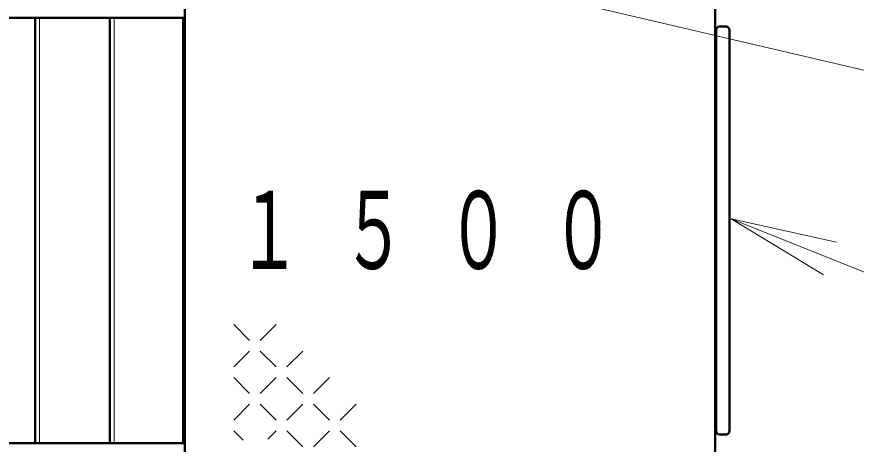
# Model space of a CAD drawing. Units: millimetres on the paper. Extents: x -385 to 0, y -594 to 267.
# Drawn here: x -216.77 to -193.11, y 146.23 to 158.29 of the extents above; entities that cross this region are included whole.
import ezdxf

# ---------------------------------------------------------------- set-up
doc = ezdxf.new("R2010")
doc.units = ezdxf.units.MM
doc.layers.add('LY_1', color=140, linetype='Continuous', lineweight=50)
doc.styles.add('ＭＳ ゴシック', font='')
doc.styles.get('ＭＳ ゴシック').set_extended_font_data('MS Gothic')

msp = doc.modelspace()

# ---------------------------------------------------------------- linework, layer by layer
at = {"layer": 'LY_1', "color": 7, "lineweight": 13}
for p, q in [((-204.449, 159.486), (-176.808, 153.009)), ((-216.137, 146.258), (-216.137, 158.258)), ((-214.031, 146.258), (-214.031, 158.258)), ((-194.039, 151.006), (-196.636, 152.588)), ((-196.636, 152.588), (-193.666, 151.934)), ((-196.636, 152.588), (-193.852, 151.47)), ((-196.636, 152.588), (-188.624, 149.372)), ((-210.211, 149.16), (-210.661, 149.61)), ((-209.461, 149.61), (-209.911, 149.16)), ((-210.211, 148.86), (-210.661, 148.41)), ((-209.461, 148.41), (-209.911, 148.86)), ((-208.711, 148.86), (-209.161, 148.41)), ((-210.211, 147.66), (-210.661, 148.11)), ((-209.461, 148.11), (-209.911, 147.66)), ((-208.711, 147.66), (-209.161, 148.11)), ((-207.961, 148.11), (-208.411, 147.66)), ((-210.211, 147.36), (-210.661, 146.91)), ((-209.461, 146.91), (-209.911, 147.36)), ((-208.711, 147.36), (-209.161, 146.91)), ((-207.961, 146.91), (-208.411, 147.36)), ((-207.211, 147.36), (-207.661, 146.91)), ((-210.394, 146.343), (-210.661, 146.61)), ((-209.461, 146.61), (-209.7, 146.37)), ((-208.711, 146.16), (-209.161, 146.61)), ((-207.961, 146.61), (-208.411, 146.16)), ((-207.211, 146.16), (-207.661, 146.61))]:
    msp.add_line(p, q, dxfattribs=at)
at = {"layer": 'LY_1'}
for p, q in [((-212.033, 152.258), (-212.033, 158.665)), ((-197.093, 152.258), (-197.093, 158.665)), ((-242.063, 158.258), (-212.063, 158.258)), ((-216.256, 146.258), (-216.256, 158.258)), ((-214.152, 146.258), (-214.152, 158.258)), ((-212.063, 158.258), (-212.183, 158.258)), ((-212.085, 146.258), (-212.085, 158.258)), ((-197.063, 146.608), (-197.063, 157.908)), ((-196.783, 158.008), (-196.963, 158.008)), ((-196.683, 146.608), (-196.683, 157.908)), ((-212.033, 152.258), (-212.033, 145.85)), ((-197.093, 152.258), (-197.093, 145.85)), ((-196.783, 146.508), (-196.963, 146.508)), ((-242.063, 146.258), (-212.063, 146.258)), ((-212.063, 146.258), (-212.183, 146.258))]:
    msp.add_line(p, q, dxfattribs=at)
for centre, start, end in [((-196.963, 157.908), 90, 180), ((-196.783, 157.908), 0, 90), ((-196.963, 146.608), 180, 270), ((-196.783, 146.608), 270, 0)]:
    msp.add_arc(centre, 0.1, start, end, dxfattribs=at)

# ---------------------------------------------------------------- texts
at = {"layer": 'LY_1', "color": 7, "insert": (-210.563, 152.258), "char_height": 2.199, "attachment_point": 4, "style": 'ＭＳ ゴシック'}
msp.add_mtext('\\T1.64;\\W0.6;１５００', dxfattribs=at)

doc.saveas('drawing.dxf')
